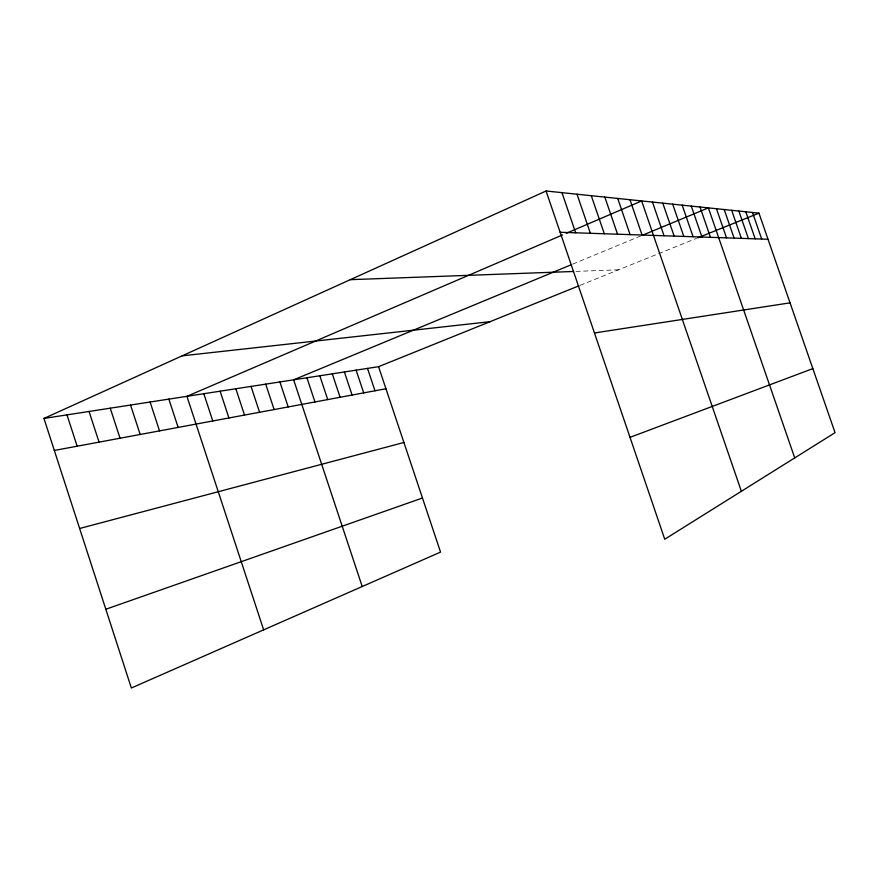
<?xml version="1.0" encoding="UTF-8"?>
<svg xmlns="http://www.w3.org/2000/svg" width="879" height="879" viewBox="0 0 879 879"><rect width="100%" height="100%" fill="white"/><g stroke="black" fill="none" stroke-linecap="round" stroke-linejoin="round"><path stroke-width="0.66" stroke-dasharray="4.39 3.3" d="M572.745 264.118L640.593 235.99M580.14 285.323L696.575 238.33M575.932 271.391L618.53 269.82"/><path stroke-width="1.32" d="M43.95 418.437L378.563 366.686L440.544 552.1L131.356 688.004L43.95 418.437L546.068 190.996L758.951 213.147L835.05 432.666L664.744 539.234L546.068 190.996M562.626 234.902L186.919 396.33L263.645 629.847M566.274 233.331L641.648 200.939L741.36 491.295M571.526 264.634L293.641 379.816L362.214 586.524M643.087 234.968L708.397 207.894L794.715 457.904M378.563 366.686L578.92 285.818M697.816 237.824L758.951 213.147M630.023 437.346L812.844 368.609M105.821 609.257L422.458 498.019M79.637 528.488L403.9 442.489M54.333 450.455L385.936 388.749M594.457 332.976L790.045 302.848M182.129 355.852L490.042 321.692M350.314 279.676L573.526 271.479M560.132 232.276L767.993 239.253M752.49 212.476L761.697 239.044M745.799 211.784L755.171 238.824M738.865 211.059L748.403 238.594M731.68 210.312L741.382 238.363M724.208 209.532L734.086 238.11M716.451 208.73L726.526 237.857M700.014 207.015L710.463 237.319M691.279 206.104L701.947 237.033M682.192 205.159L693.07 236.737M672.699 204.181L683.807 236.429M662.799 203.148L674.138 236.099M652.46 202.071L664.041 235.759M629.968 199.731L642.077 235.023M617.717 198.456L630.111 234.627M604.84 197.116L617.541 234.199M591.292 195.709L604.312 233.759M577.031 194.226L590.369 233.287M561.978 192.655L575.668 232.803M367.51 368.4L374.981 390.792M356.116 370.158L363.708 392.891M344.392 371.971L352.083 395.056M332.295 373.839L340.096 397.286M319.813 375.772L327.735 399.582M306.936 377.761L314.968 401.956M279.907 381.947L288.191 406.944M265.711 384.145L274.127 409.559M251.031 386.408L259.58 412.262M235.836 388.76L244.516 415.064M220.113 391.188L228.936 417.964M203.818 393.715L212.784 420.975M168.856 399.121L178.14 427.414M150.089 402.022L159.538 430.875M130.553 405.043L140.179 434.479M110.238 408.186L120.038 438.225M89.065 411.46L99.052 442.137M66.991 414.877L77.165 446.202"/></g></svg>
